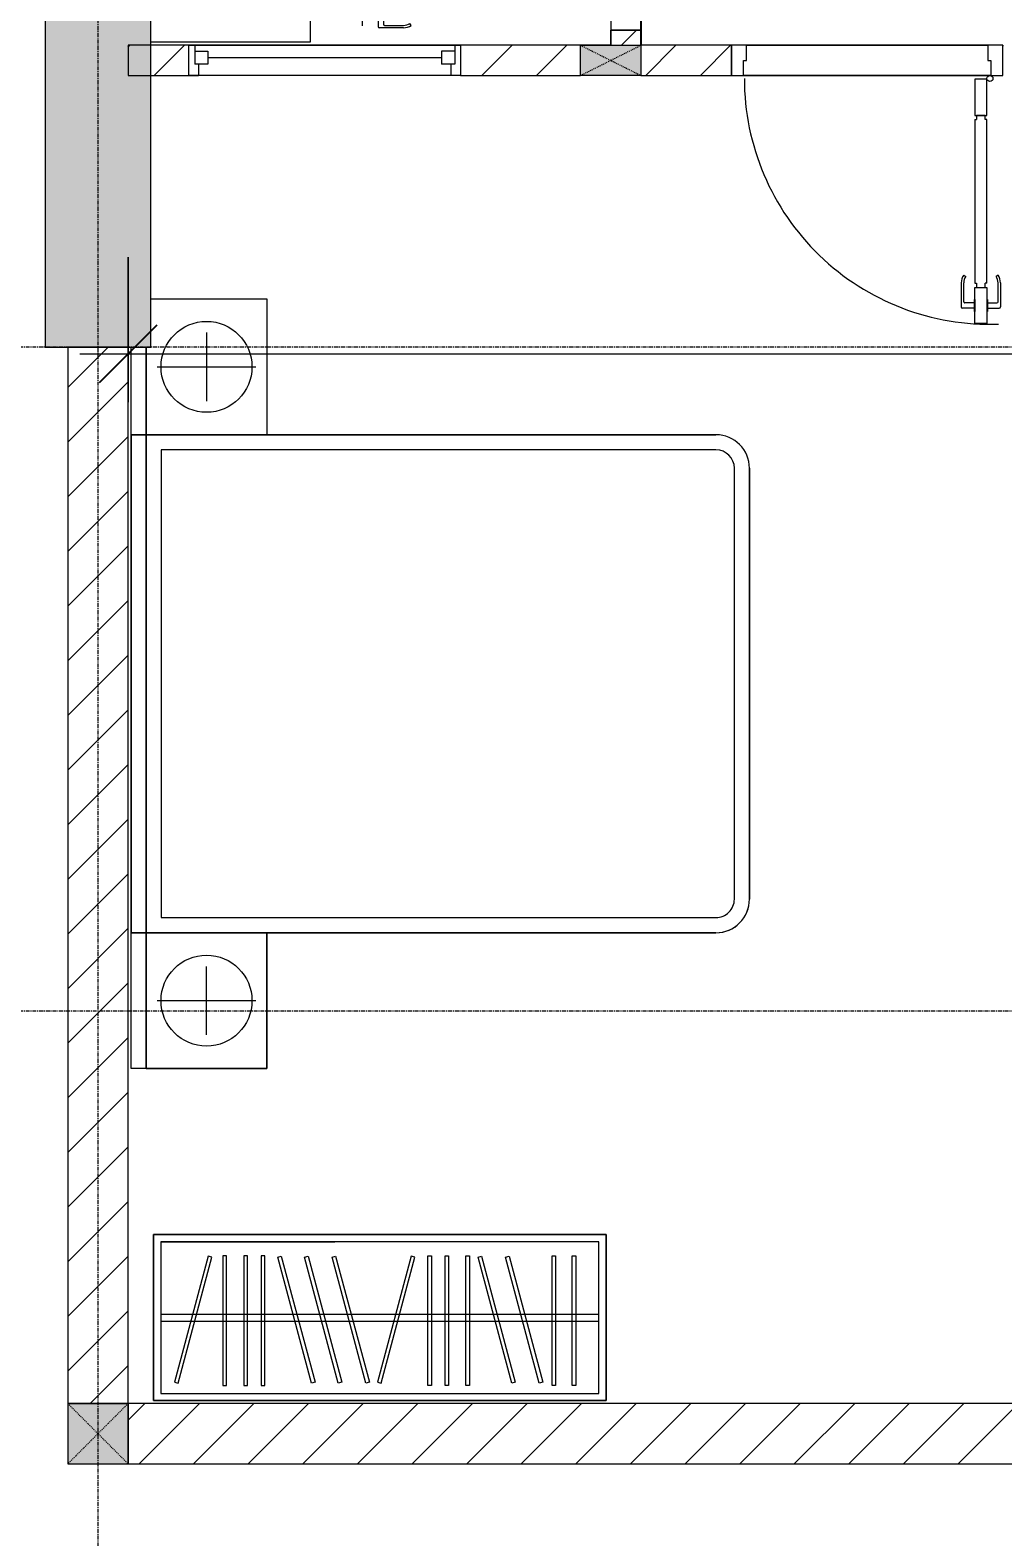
# Model space of a CAD drawing. Header units: millimetres. Extents: x 962 to 239635, y -15958 to 82755.
# Drawn here: x 145078 to 148303, y 35296 to 40287 of the extents above; entities that cross this region are included whole.
import ezdxf

# ---------------------------------------------------------------- set-up
doc = ezdxf.new("R2010")
doc.units = ezdxf.units.MM
doc.linetypes.add('Dash', pattern=[6, 3, -3])
doc.linetypes.add('Grid Line', pattern=[22.225, 12.7, -3.175, 3.175, -3.175])
for name, color, linetype, lineweight in [('0-1', 7, 'Continuous', 5), ('A-ANNO-DIMS', 211, 'Continuous', 9), ('A-ANNO-DIMS-160', 211, 'Continuous', 9), ('A-DETL-GENF-1', 9, 'Continuous', 9), ('A-DOOR-1', 254, 'Continuous', 9), ('A-DOOR-2', 9, 'Continuous', 9), ('A-FLOR-1', 250, 'Continuous', 9), ('A-FLOR-2', 9, 'Continuous', 9), ('A-GLAZ-1', 254, 'Continuous', 9), ('A-GLAZ-2', 9, 'Continuous', 9), ('A-WALL', 113, 'Continuous', 9), ('A-WALL-1', 253, 'Continuous', 18), ('A-WALL-2', 9, 'Continuous', 9), ('A-WALL-3', 113, 'Continuous', 18), ('A-WALL-PATT-1', 10, 'Continuous', 9), ('A-WALL-PATT-2', 111, 'Continuous', 9), ('G-IMPT-1', 254, 'Continuous', 9), ('I-FURN-1', 254, 'Continuous', 9), ('S-COLS', 52, 'Continuous', 9), ('S-COLS-1', 52, 'Continuous', 5), ('S-COLS-2', 7, 'Continuous', 18), ('S-COLS-3', 254, 'Continuous', 9), ('S-COLS-4', 253, 'Continuous', 18), ('S-COLS-5', 52, 'Dash', 9), ('S-COLS-6', 52, 'Continuous', 18), ('S-COLS-HDLN', 52, 'Dash', 9), ('S-COLS-HDLN-1', 9, 'Dash', 9), ('S-GRID-1', 1, 'Grid Line', 9)]:
    doc.layers.add(name, color=color, linetype=linetype, lineweight=lineweight)
doc.styles.add('UTM Avo', font='UTM Avo.ttf', dxfattribs={"width": 0.9, "height": 400})
doc.dimstyles.new('1_Dim_chi_tiet_2_5_1', dxfattribs={"dimscale": 304.8, "dimtxt": 399.720379, "dimasz": 0.629921, "dimexe": 0.524934, "dimexo": 0.0625, "dimgap": 0.052493, "dimtad": 1, "dimdec": 0, "dimrnd": 5, "dimzin": 0, "dimdsep": 46, "dimtxsty": 'UTM Avo', "dimblk1": 'OBLIQUE', "dimblk2": 'OBLIQUE', "dimsah": 1, "dimcen": 0.09, "dimdle": 0.524934, "dimazin": 0, "dimtfac": 1, "dimtdec": 4, "dimtix": 1, "dimtmove": 0, "dimatfit": 3, "dimfxl": 1.049869, "dimfxlon": 1, "dimtvp": 1, "dimtolj": 1, "dimtzin": 0, "dimarcsym": 2})
pattern_1 = [(45, (0, 0), (-90.50967, 90.50967), [])]
pattern_2 = [(45, (61750.9, 0), (-90.50967, 90.50967), [])]

# ---------------------------------------------------------------- blocks, each defined once
blk = doc.blocks.new('NCV_TKTC_KET CAU_rvt-1-TKCS_MB TẦNG 2')
at = {"layer": 'S-COLS-1'}
blk.add_hatch(color=256, dxfattribs=at).paths.add_polyline_path([(83727.6, 39236.9), (83727.6, 40536.9), (83377.6, 40536.9), (83377.6, 39236.9), (83519.6, 39236.9)])
at = {"layer": 'A-FLOR-1'}
blk.add_line((85252.1, 40237.8), (83727.6, 40237.8), dxfattribs=at)
at = {"layer": 'S-COLS-2'}
for p, q in [((83377.6, 40536.9), (83377.6, 39236.9)), ((83727.6, 39236.9), (83727.6, 40536.9)), ((83377.6, 39236.9), (83727.6, 39236.9))]:
    blk.add_line(p, q, dxfattribs=at)
blk = doc.blocks.new('DOOR_CW_01 CANH MO-PANEL KINH - DIW_01-900x2200-CỬA GỖ VÂN LAMINATE-553393-TKCS_MB TẦNG 2')
at = {"layer": 'A-DETL-GENF-1'}
for p, q in [((-397, 872), (-357, 872)), ((-397, 752), (-397, 872)), ((-357, 872), (-357, 752)), ((-442, 737), (-442, 816.5)), ((-399, 820.5), (-438, 820.5)), ((-434, 799.5), (-434, 737)), ((-399, 803.5), (-430, 803.5)), ((-399, 831.8), (-397, 831.8)), ((-399, 792.2), (-399, 831.8)), ((-397, 792.2), (-397, 831.8)), ((-357, 792.2), (-357, 831.8)), ((-355, 831.8), (-357, 831.8)), ((-355, 792.2), (-355, 831.8)), ((-355, 820.5), (-316, 820.5)), ((-355, 803.5), (-324, 803.5)), ((-320, 799.5), (-320, 737)), ((-312, 737), (-312, 816.5)), ((-397, 792.2), (-399, 792.2)), ((-357, 752), (-397, 752)), ((-363, 752), (-391, 752)), ((-391, 752), (-391, 738)), ((-363, 738), (-363, 752)), ((-357, 792.2), (-355, 792.2)), ((-433.9, 711.2), (-427.3, 715.8)), ((-397, 738), (-391, 738)), ((-397, 738), (-397, 196)), ((-357, 738), (-363, 738)), ((-357, 196), (-357, 738)), ((-320.1, 711.2), (-326.7, 715.8)), ((-397, 196), (-391, 196)), ((-357, 182), (-397, 182)), ((-397, 182), (-397, 62)), ((-391, 196), (-391, 182)), ((-391, 182), (-363, 182)), ((-357, 196), (-363, 196)), ((-363, 182), (-363, 196)), ((-357, 62), (-357, 182)), ((-397, 62), (-357, 62))]:
    blk.add_line(p, q, dxfattribs=at)
blk.add_circle((-407, 60), 10, dxfattribs=at)
for centre, radius, start, end in [((-407, 60), 814, 360, 92), ((-438, 816.5), 4, 90, 180), ((-430, 799.5), 4, 90, 180), ((-324, 799.5), 4, 360, 90), ((-316, 816.5), 4, 0, 90), ((-397, 737), 45, 180, 215), ((-397, 737), 37, 180, 215), ((-357, 737), 37, 325, 0), ((-357, 737), 45, 325, 0)]:
    blk.add_arc(centre, radius, start, end, dxfattribs=at)
at = {"layer": 'A-DOOR-2'}
for p, q in [((-410, 50), (-450, 50)), ((-450, 50), (-450, -50)), ((-410, 0), (-410, 50)), ((-407, 50), (-382, 50)), ((450, 50), (410, 50)), ((410, 50), (410, 0)), ((450, -50), (450, 50)), ((-400, 0), (-410, 0)), ((-400, -50), (-400, 0)), ((410, 0), (400, 0)), ((400, 0), (400, -50)), ((-450, -50), (-400, -50)), ((400, -50), (450, -50))]:
    blk.add_line(p, q, dxfattribs=at)
blk = doc.blocks.new('M_Fixed - 900 x 1400-901191-TKCS_MB TẦNG 2')
at = {"layer": 'A-GLAZ-2'}
for p, q in [((-450, 37), (-418, 37)), ((-431, -63), (-431, 0)), ((-431, 0), (-387, 0)), ((-418, 0), (-418, 37)), ((-387, -44), (-387, 0)), ((387, 0), (431, 0)), ((387, -44), (387, 0)), ((418, 0), (418, 37)), ((450, 37), (418, 37)), ((431, -63), (431, 0)), ((-431, -44), (-387, -44)), ((-387, -22), (387, -22)), ((431, -44), (387, -44)), ((-450, -63), (-431, -63)), ((448.9, -63), (431, -63))]:
    blk.add_line(p, q, dxfattribs=at)
blk = doc.blocks.new('GIUONG NGU-2TAB-1600x2000 - GIUONG NGU-2TAB-1600x2000-V112-TKCS_MB TẦNG 2')
at = {"layer": 'I-FURN-1'}
for p, q in [((569.6, 2050), (1997.1, 2050)), ((1997.1, 2050), (569.6, 2050)), ((1997.1, 2000), (569.6, 2000)), ((458.5, 50), (458.5, 1938.9)), ((458.5, 1938.9), (458.5, 50)), ((508.5, 1938.9), (508.5, 100)), ((2058.2, 100), (2058.2, 1938.9)), ((2108.2, 1938.9), (2108.2, 50)), ((2108.2, 50), (2108.2, 1938.9)), ((8.5, 65.5), (8.5, 450.3)), ((8.5, 450.3), (458.5, 450.3)), ((8.5, 450.3), (458.5, 450.3)), ((8.5, 65.5), (8.5, 450.3)), ((458.5, 450.3), (458.5, 50)), ((458.5, 450.3), (458.5, 50)), ((2108.2, 50), (2108.2, 450.3)), ((2108.2, 450.3), (2558.2, 450.3)), ((2108.2, 450.3), (2108.2, 50)), ((2558.2, 450.3), (2108.2, 450.3)), ((2558.2, 450.3), (2558.2, 50)), ((2558.2, 50), (2558.2, 450.3)), ((233.5, 86.8), (233.5, 413.5)), ((2333.2, 86.8), (2333.2, 413.5)), ((120.2, 250.2), (346.8, 250.2)), ((2446.5, 250.2), (2219.8, 250.2)), ((508.5, 100), (2058.2, 100)), ((458.5, 50), (168.3, 50)), ((168.3, 50), (458.5, 50)), ((458.5, 50), (168.3, 50)), ((2108.2, 50), (458.5, 50)), ((458.5, 50), (458.5, 0)), ((458.5, 0), (458.5, 50)), ((458.5, 50), (2108.2, 50)), ((458.5, 50), (2108.2, 50)), ((2558.2, 50), (2108.2, 50)), ((2108.2, 50), (2558.2, 50)), ((2108.2, 0), (2108.2, 50)), ((2108.2, 50), (2108.2, 0)), ((2108.2, 50), (2558.2, 50)), ((2558.2, 50), (2558.2, 0)), ((458.5, 0), (168.3, 0)), ((2108.2, 0), (458.5, 0)), ((458.5, 0), (2108.2, 0)), ((2558.2, 0), (2108.2, 0))]:
    blk.add_line(p, q, dxfattribs=at)
for centre in [(233.5, 250.2), (2333.2, 250.2)]:
    blk.add_circle(centre, 150.7, dxfattribs=at)
for centre, radius, start, end in [((569.6, 1938.9), 111.1, 90, 180), ((569.6, 1938.9), 111.1, 90, 180), ((1997.1, 1938.9), 111.1, 0, 90), ((1997.1, 1938.9), 111.1, 360, 90), ((569.6, 1938.9), 61.1, 90, 180), ((1997.1, 1938.9), 61.1, 360, 90)]:
    blk.add_arc(centre, radius, start, end, dxfattribs=at)
blk = doc.blocks.new('TU QUAN AO-SUITE ROOM_3 - TU QUAN AO-SUITE ROOM_3-901193-TKCS_MB TẦNG 2')
at = {"layer": 'I-FURN-1'}
for p, q in [((-550, 1500), (0, 1500)), ((-550, 0), (-550, 1500)), ((0, 1500), (-550, 1500)), ((-550, 1500), (-550, 0)), ((0, 1500), (0, 0)), ((0, 0), (0, 1500)), ((-24, 1476), (-526, 1476)), ((-526, 1476), (-526, 600)), ((-526, 1476), (-526, 24)), ((-287, 576), (-287, 1476)), ((-263, 576), (-263, 1476)), ((-24, 24), (-24, 1476)), ((-480.1, 1386.9), (-480.1, 1398.9)), ((-480.1, 1398.9), (-50.1, 1398.9)), ((-480.1, 1386.9), (-480.1, 1398.9)), ((-50.1, 1398.9), (-50.1, 1386.9)), ((-50.1, 1386.9), (-480.1, 1386.9)), ((-480.1, 1320.5), (-480.1, 1332.5)), ((-480.1, 1332.5), (-50.1, 1332.5)), ((-480.1, 1320.5), (-480.1, 1332.5)), ((-50.1, 1320.5), (-480.1, 1320.5)), ((-50.1, 1332.5), (-50.1, 1320.5)), ((-478.3, 1178.1), (-61.3, 1289.9)), ((-58.2, 1278.3), (-475.2, 1166.5)), ((-61.3, 1289.9), (-58.2, 1278.3)), ((-478.3, 1086.9), (-61.3, 1198.6)), ((-61.3, 1198.6), (-58.2, 1187.1)), ((-475.2, 1166.5), (-478.3, 1178.1)), ((-58.2, 1187.1), (-475.2, 1075.3)), ((-475.2, 1075.3), (-478.3, 1086.9)), ((-480.1, 1035.3), (-480.1, 1047.3)), ((-480.1, 1047.3), (-50.1, 1047.3)), ((-480.1, 1035.3), (-480.1, 1047.3)), ((-50.1, 1035.3), (-480.1, 1035.3)), ((-50.1, 1047.3), (-50.1, 1035.3)), ((-480.1, 965.8), (-480.1, 977.8)), ((-480.1, 977.8), (-50.1, 977.8)), ((-480.1, 965.8), (-480.1, 977.8)), ((-50.1, 965.8), (-480.1, 965.8)), ((-50.1, 977.8), (-50.1, 965.8)), ((-480.1, 908.6), (-480.1, 920.6)), ((-480.1, 920.6), (-50.1, 920.6)), ((-480.1, 908.6), (-480.1, 920.6)), ((-50.1, 908.6), (-480.1, 908.6)), ((-50.1, 920.6), (-50.1, 908.6)), ((-475.2, 865.5), (-478.3, 853.9)), ((-478.3, 853.9), (-61.3, 742.1)), ((-58.2, 753.7), (-475.2, 865.5)), ((-61.3, 742.1), (-58.2, 753.7)), ((-478.3, 603.1), (-61.3, 714.9)), ((-58.2, 703.3), (-475.2, 591.5)), ((-61.3, 714.9), (-58.2, 703.3)), ((-526, 24), (-526, 600)), ((-478.3, 511.9), (-61.3, 623.6)), ((-475.2, 591.5), (-478.3, 603.1)), ((-58.2, 612.1), (-475.2, 500.3)), ((-61.3, 623.6), (-58.2, 612.1)), ((-550, 24), (-550, 576)), ((-287, 24), (-287, 576)), ((-263, 24), (-263, 576)), ((-478.3, 423.1), (-61.3, 534.9)), ((-475.2, 500.3), (-478.3, 511.9)), ((-58.2, 523.3), (-475.2, 411.5)), ((-61.3, 534.9), (-58.2, 523.3)), ((-475.2, 411.5), (-478.3, 423.1)), ((-480.1, 368.4), (-480.1, 356.4)), ((-50.1, 368.4), (-480.1, 368.4)), ((-480.1, 356.4), (-50.1, 356.4)), ((-50.1, 356.4), (-50.1, 368.4)), ((-480.1, 311.2), (-480.1, 299.2)), ((-50.1, 311.2), (-480.1, 311.2)), ((-50.1, 299.2), (-50.1, 311.2)), ((-480.1, 299.2), (-50.1, 299.2)), ((-480.1, 241.7), (-480.1, 229.7)), ((-50.1, 241.7), (-480.1, 241.7)), ((-480.1, 229.7), (-50.1, 229.7)), ((-50.1, 229.7), (-50.1, 241.7)), ((-475.2, 192.7), (-478.3, 181.1)), ((-478.3, 181.1), (-61.3, 69.4)), ((-58.2, 80.9), (-475.2, 192.7)), ((-61.3, 69.4), (-58.2, 80.9)), ((-526, 24), (-24, 24)), ((0, 0), (-550, 0)), ((-550, 0), (0, 0))]:
    blk.add_line(p, q, dxfattribs=at)
blk = doc.blocks.new('MAY GIAT - MAY GIAT_dwg-V113-TKCS_MB TẦNG 2')
at = {"layer": 'G-IMPT-1'}
blk.add_line((315, 596.6), (5, 596.6), dxfattribs=at)
at = {"layer": 'G-IMPT-1', "flags": 128}
blk.add_lwpolyline([(5, 596.6), (5, 2.3), (605, 2.3), (605, 531.1)], dxfattribs=at)
blk = doc.blocks.new('MAY GIAT - MAY GIAT-V114-TKCS_MB TẦNG 2')
at = {"layer": 'I-FURN-1'}
for p, q in [((5, -2.3), (605, -2.3)), ((5, -596.6), (5, -2.3)), ((605, -2.3), (605, -531.1)), ((315, -596.6), (5, -596.6))]:
    blk.add_line(p, q, dxfattribs=at)
at = {"extrusion": (0, 0, -1), "zscale": -1, "rotation": 180}
blk.add_blockref('MAY GIAT - MAY GIAT_dwg-V113-TKCS_MB TẦNG 2', (0, 0), dxfattribs=at)
blk = doc.blocks.new('G1_SOF - BO TRU - 100x200-746114-TKCS_MB TẦNG 2')
at = {"layer": 'S-COLS'}
blk.add_hatch(color=256, dxfattribs=at).paths.add_polyline_path([(50, -100), (50, 100), (-50, 100), (-50, -100)])
at = {"layer": 'S-COLS-4'}
for p, q in [((-50, 100), (50, 100)), ((-50, -100), (-50, 100)), ((50, 100), (50, -100)), ((50, -100), (-50, -100))]:
    blk.add_line(p, q, dxfattribs=at)
at = {"layer": 'S-COLS-HDLN-1'}
for p, q in [((50, -100), (-50, 100)), ((-50, -100), (50, 100))]:
    blk.add_line(p, q, dxfattribs=at)
blk = doc.blocks.new('DOOR_CW_01 CANH MO-PANEL KINH - DIG_01-900x2200-CỬA NHÔM KÍNH-901226-TKCS_MB TẦNG 2')
at = {"layer": 'A-DETL-GENF-1'}
for p, q in [((-397, 872), (-357, 872)), ((-397, 752), (-397, 872)), ((-357, 872), (-357, 752)), ((-442, 737), (-442, 816.5)), ((-399, 820.5), (-438, 820.5)), ((-434, 799.5), (-434, 737)), ((-399, 803.5), (-430, 803.5)), ((-399, 831.8), (-397, 831.8)), ((-399, 792.2), (-399, 831.8)), ((-397, 792.2), (-397, 831.8)), ((-357, 792.2), (-357, 831.8)), ((-355, 831.8), (-357, 831.8)), ((-355, 792.2), (-355, 831.8)), ((-355, 820.5), (-316, 820.5)), ((-355, 803.5), (-324, 803.5)), ((-320, 799.5), (-320, 737)), ((-312, 737), (-312, 816.5)), ((-397, 792.2), (-399, 792.2)), ((-357, 752), (-397, 752)), ((-363, 752), (-391, 752)), ((-391, 752), (-391, 738)), ((-363, 738), (-363, 752)), ((-357, 792.2), (-355, 792.2)), ((-433.9, 711.2), (-427.3, 715.8)), ((-397, 738), (-391, 738)), ((-397, 738), (-397, 196)), ((-357, 738), (-363, 738)), ((-357, 196), (-357, 738)), ((-320.1, 711.2), (-326.7, 715.8)), ((-397, 196), (-391, 196)), ((-357, 182), (-397, 182)), ((-397, 182), (-397, 62)), ((-391, 196), (-391, 182)), ((-391, 182), (-363, 182)), ((-357, 196), (-363, 196)), ((-363, 182), (-363, 196)), ((-357, 62), (-357, 182)), ((-397, 62), (-357, 62))]:
    blk.add_line(p, q, dxfattribs=at)
blk.add_circle((-407, 60), 10, dxfattribs=at)
for centre, radius, start, end in [((-407, 60), 814, 360, 92), ((-438, 816.5), 4, 90, 180), ((-430, 799.5), 4, 90, 180), ((-324, 799.5), 4, 360, 90), ((-316, 816.5), 4, 0, 90), ((-397, 737), 45, 180, 215), ((-397, 737), 37, 180, 215), ((-357, 737), 37, 325, 0), ((-357, 737), 45, 325, 0)]:
    blk.add_arc(centre, radius, start, end, dxfattribs=at)
at = {"layer": 'A-DOOR-2'}
for p, q in [((-410, 50), (-450, 50)), ((-450, 50), (-450, -50)), ((-410, 0), (-410, 50)), ((-407, 50), (-382, 50)), ((450, 50), (410, 50)), ((410, 50), (410, 0)), ((450, -50), (450, 50)), ((-400, 0), (-410, 0)), ((-400, -50), (-400, 0)), ((410, 0), (400, 0)), ((400, 0), (400, -50)), ((-450, -50), (-400, -50)), ((400, -50), (450, -50))]:
    blk.add_line(p, q, dxfattribs=at)
blk = doc.blocks.new('NCV_TKTC_TANG 2_rvt-1-TKCS_MB TẦNG 2')
at = {"layer": 'A-WALL-PATT-1'}
h = blk.add_hatch(dxfattribs=at)
h.set_pattern_fill('FP_1', color=256, style=0, pattern_type=2)
h.set_pattern_definition(pattern_1)
h.paths.add_polyline_path([(85352.1, 40236.9), (85352.1, 40286.9), (85252.6, 40286.9), (85252.6, 40236.9)])
h.paths.add_polyline_path([(85252.6, 41186.9), (85352.1, 41186.9), (85352.1, 41236.9), (85252.6, 41236.9)])
h = blk.add_hatch(dxfattribs=at)
h.set_pattern_fill('FP_1', color=256, style=0, pattern_type=2)
h.set_pattern_definition(pattern_1)
h.paths.add_polyline_path([(83652.1, 40136.9), (83854.1, 40136.9), (83854.1, 40236.9), (83652.1, 40236.9)])
h.paths.add_polyline_path([(84754.1, 40136.9), (85152.1, 40136.9), (85152.1, 40236.9), (84754.1, 40236.9)])
h.paths.add_polyline_path([(85352.1, 40136.9), (85652.1, 40136.9), (85652.1, 40236.9), (85352.1, 40236.9), (85352.1, 40212)])
h.paths.add_polyline_path([(86552.1, 40136.9), (86853.7, 40136.9), (86853.7, 40236.9), (86552.1, 40236.9)])
h.paths.add_polyline_path([(87653.7, 40136.9), (88452.1, 40136.9), (88452.1, 40236.9), (87653.7, 40236.9)])
at = {"layer": 'A-FLOR-2'}
for p, q in [((85352.6, 41236.9), (85352.6, 40236.9)), ((85702.1, 40236.9), (86502.1, 40236.9)), ((86502.1, 40236.9), (85702.1, 40236.9)), ((86512.1, 40136.9), (85692.1, 40136.9)), ((85692.1, 40136.9), (86512.1, 40136.9))]:
    blk.add_line(p, q, dxfattribs=at)
at = {"layer": 'A-WALL-1'}
for p, q in [((85352.1, 40286.9), (85252.6, 40286.9)), ((85252.6, 40286.9), (85252.6, 40236.9)), ((85352.1, 40236.9), (85352.1, 40286.9)), ((83854.1, 40236.9), (83652.1, 40236.9)), ((83652.1, 40236.9), (83652.1, 40136.9)), ((83854.1, 40136.9), (83854.1, 40236.9)), ((85152.1, 40236.9), (84754.1, 40236.9)), ((84754.1, 40236.9), (84754.1, 40136.9)), ((85652.1, 40236.9), (85352.1, 40236.9)), ((85652.1, 40136.9), (85652.1, 40236.9)), ((83652.1, 40136.9), (83854.1, 40136.9)), ((84754.1, 40136.9), (85152.1, 40136.9)), ((85352.1, 40136.9), (85652.1, 40136.9))]:
    blk.add_line(p, q, dxfattribs=at)
at = {"layer": 'A-WALL-2'}
for p, q in [((85252.1, 40236.9), (85252.1, 40286.9)), ((83854.1, 40236.9), (84754.1, 40236.9)), ((85702.1, 40236.9), (86502.1, 40236.9)), ((84754.1, 40136.9), (83854.1, 40136.9)), ((86512.1, 40136.9), (85692.1, 40136.9))]:
    blk.add_line(p, q, dxfattribs=at)
at = {"layer": 'A-DOOR-1'}
for name, p, rotation in [('DOOR_CW_01 CANH MO-PANEL KINH - DIG_01-900x2200-CỬA NHÔM KÍNH-901226-TKCS_MB TẦNG 2', (85302.1, 40736.9), 90.0000000000011), ('DOOR_CW_01 CANH MO-PANEL KINH - DIW_01-900x2200-CỬA GỖ VÂN LAMINATE-553393-TKCS_MB TẦNG 2', (86102.1, 40186.9), 180)]:
    blk.add_blockref(name, p, dxfattribs=dict(at, rotation=rotation))
at = {"layer": 'A-GLAZ-1', "rotation": 180}
blk.add_blockref('M_Fixed - 900 x 1400-901191-TKCS_MB TẦNG 2', (84304.1, 40173.9), dxfattribs=at)
at = {"layer": 'I-FURN-1'}
for name, p, rotation in [('MAY GIAT - MAY GIAT-V114-TKCS_MB TẦNG 2', (84258.7, 40851.9), 270.0000000000002), ('GIUONG NGU-2TAB-1600x2000 - GIUONG NGU-2TAB-1600x2000-V112-TKCS_MB TẦNG 2', (83662.1, 39405.2), 269.9999999999995), ('TU QUAN AO-SUITE ROOM_3 - TU QUAN AO-SUITE ROOM_3-901193-TKCS_MB TẦNG 2', (83737.1, 35746.9), 270.0000000000003)]:
    blk.add_blockref(name, p, dxfattribs=dict(at, rotation=rotation))
at = {"layer": 'S-COLS-3', "rotation": 270.0000000000007}
blk.add_blockref('G1_SOF - BO TRU - 100x200-746114-TKCS_MB TẦNG 2', (85252.1, 40186.9), dxfattribs=at)
blk = doc.blocks.new('G1_SOF - BO TRU - 200x200-3052400-TKCS_MB TẦNG 2')
at = {"layer": 'S-COLS-HDLN'}
for p, q in [((-100, 100), (100, -100)), ((100, 100), (-100, -100))]:
    blk.add_line(p, q, dxfattribs=at)
blk = doc.blocks.new('DIMBLOCK273-TKCS_MB TẦNG 2')
at = {"layer": 'A-ANNO-DIMS-160'}
for p, q in [((145403.5, 39534.8), (145403.5, 39054.8)), ((145403.5, 39214.8), (145403.5, 39534.8)), ((153403.5, 39534.8), (153403.5, 39054.8)), ((153403.5, 39214.8), (153403.5, 39534.8)), ((145243.5, 39214.8), (153563.5, 39214.8))]:
    blk.add_line(p, q, dxfattribs=at)
at = {"layer": 'A-ANNO-DIMS-160', "lineweight": 25}
for p, q in [((145403.5, 39214.8), (145499.5, 39310.8)), ((153403.5, 39214.8), (153499.5, 39310.8)), ((145403.5, 39214.8), (145307.5, 39118.8)), ((153403.5, 39214.8), (153307.5, 39118.8))]:
    blk.add_line(p, q, dxfattribs=at)
at = {"layer": 'A-ANNO-DIMS-160', "color": 0, "insert": (148855.7, 39734.4), "char_height": 400, "width": 1314.636, "attachment_point": 1, "line_spacing_factor": 1.110334, "style": 'UTM Avo'}
blk.add_mtext('8000', dxfattribs=at)
blk = doc.blocks.new('_Oblique')
at = {"color": 0, "linetype": 'ByBlock', "lineweight": -2}
blk.add_line((-0.5, -0.5), (0.5, 0.5), dxfattribs=at)

msp = doc.modelspace()

# ---------------------------------------------------------------- hatches: boundary and pattern name
at = {"layer": 'A-WALL-PATT-2'}
h = msp.add_hatch(dxfattribs=at)
h.set_pattern_fill('FP_1', color=256, style=0, pattern_type=2)
h.set_pattern_definition(pattern_2)
h.paths.add_polyline_path([(145403.5, 35737.4), (145403.5, 39236.9), (145203.5, 39236.9), (145203.5, 35737.4), (145270.5, 35737.4)])
h = msp.add_hatch(dxfattribs=at)
h.set_pattern_fill('FP_1', color=256, style=0, pattern_type=2)
h.set_pattern_definition(pattern_2)
h.paths.add_polyline_path([(169803.5, 35537.4), (169803.5, 35737.4), (166163.5, 35737.4), (166163.5, 35537.4), (167839.7, 35537.4)])
h.paths.add_polyline_path([(165963.5, 35537.4), (165963.5, 35737.4), (164653.5, 35737.4), (164653.5, 35537.4), (165421.6, 35537.4)])
h.paths.add_polyline_path([(163563.5, 35537.4), (163563.5, 35737.4), (161803.5, 35737.4), (161803.5, 35537.4)])
h.paths.add_polyline_path([(161391.4, 35537.4), (161603.5, 35537.4), (161603.5, 35737.4), (156803.3, 35737.4), (156803.3, 35537.4), (158167.2, 35537.4)])
h.paths.add_polyline_path([(156555.1, 35537.4), (156603.3, 35537.4), (156603.3, 35737.4), (156453.5, 35737.4), (156453.5, 35537.4)])
h.paths.add_polyline_path([(154943, 35537.4), (155363.5, 35537.4), (155363.5, 35737.4), (153603.5, 35737.4), (153603.5, 35537.4)])
h.paths.add_polyline_path([(153403.5, 35537.4), (153403.5, 35737.4), (151643.5, 35737.4), (151643.5, 35537.4), (151718.9, 35537.4)])
h.paths.add_polyline_path([(150106.8, 35537.4), (150553.5, 35537.4), (150553.5, 35737.4), (148603.2, 35737.4), (148603.2, 35537.4), (149300.7, 35537.4)])
h.paths.add_polyline_path([(148403.2, 35537.4), (148403.2, 35737.4), (145403.4, 35737.4), (145403.4, 35537.4)])
at = {"layer": 'S-COLS-1'}
msp.add_hatch(color=256, dxfattribs=at).paths.add_polyline_path([(145203.4, 35537.4), (145403.4, 35537.4), (145403.4, 35737.4), (145203.4, 35737.4)])

# ---------------------------------------------------------------- linework, layer by layer
at = {"layer": 'A-WALL'}
for p, q in [((145203.5, 35737.4), (145403.4, 35737.4)), ((145403.4, 35737.4), (145403.4, 35537.4))]:
    msp.add_line(p, q, dxfattribs=at)
at = {"layer": 'A-WALL-3'}
for p, q in [((145403.5, 39236.9), (145203.5, 39236.9)), ((145203.5, 39236.9), (145203.5, 35737.4)), ((145403.5, 35737.4), (145403.5, 39236.9)), ((148403.2, 35737.4), (145403.4, 35737.4)), ((145403.4, 35537.4), (148403.2, 35537.4))]:
    msp.add_line(p, q, dxfattribs=at)
at = {"layer": 'S-COLS'}
for p, q in [((145403.4, 35737.4), (145203.4, 35737.4)), ((145403.4, 35537.4), (145403.4, 35737.4))]:
    msp.add_line(p, q, dxfattribs=at)
at = {"layer": 'S-COLS-6'}
for p, q in [((145203.4, 35737.4), (145203.4, 35537.4)), ((145203.4, 35537.4), (145403.4, 35537.4))]:
    msp.add_line(p, q, dxfattribs=at)
at = {"layer": 'S-GRID-1'}
for p, q in [((145303.5, 19351.6), (145303.5, 76542.3)), ((189415.6, 39236.9), (96253.4, 39236.9)), ((189415.6, 37036.9), (96253.4, 37036.9))]:
    msp.add_line(p, q, dxfattribs=at)

# ---------------------------------------------------------------- block references
at = {"layer": '0-1'}
for name in ['NCV_TKTC_KET CAU_rvt-1-TKCS_MB TẦNG 2', 'NCV_TKTC_TANG 2_rvt-1-TKCS_MB TẦNG 2']:
    msp.add_blockref(name, (61750.9, 0), dxfattribs=at)
at = {"layer": 'S-COLS-5'}
msp.add_blockref('G1_SOF - BO TRU - 200x200-3052400-TKCS_MB TẦNG 2', (145303.4, 35637.4), dxfattribs=at)

# ---------------------------------------------------------------- dimensions: what is measured, and where the dimension line sits
at = {"layer": 'A-ANNO-DIMS'}
dim = msp.add_linear_dim(base=(153403.5, 39214.8), p1=(145403.5, 39534.8), p2=(153403.5, 39534.8), dimstyle='1_Dim_chi_tiet_2_5_1', override={"dimpost": '<>', "dimfxl": 8000}, dxfattribs=at)
dim.commit()
dim.dimension.update_dxf_attribs({"geometry": 'DIMBLOCK273-TKCS_MB TẦNG 2', "text_midpoint": (149403.5, 39437.8)})

doc.saveas('drawing.dxf')
